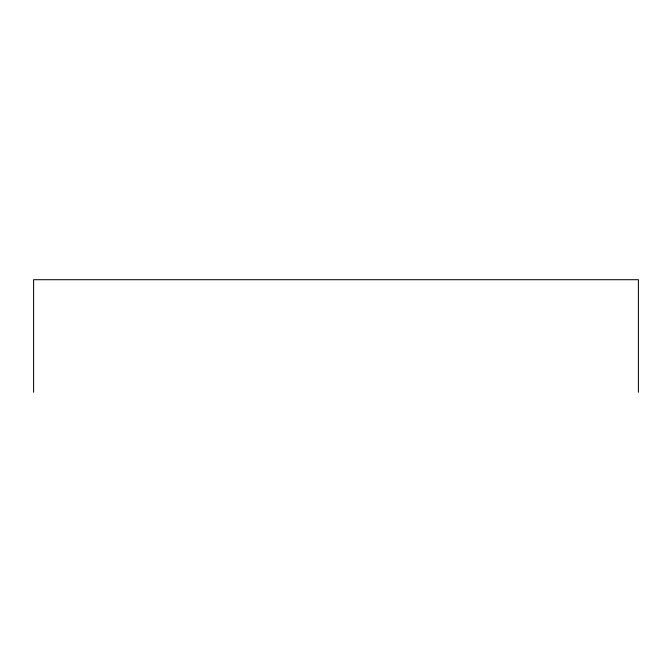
<?xml version="1.0" encoding="UTF-8"?>
<svg xmlns="http://www.w3.org/2000/svg" width="672" height="672" viewBox="0 0 672 672"><rect width="100%" height="100%" fill="white"/><g stroke="black" fill="none" stroke-linecap="round" stroke-linejoin="round"><path stroke-width="1.01" d="M638.4 392.297L638.4 279.703L33.6 279.703L33.6 392.297"/></g></svg>
